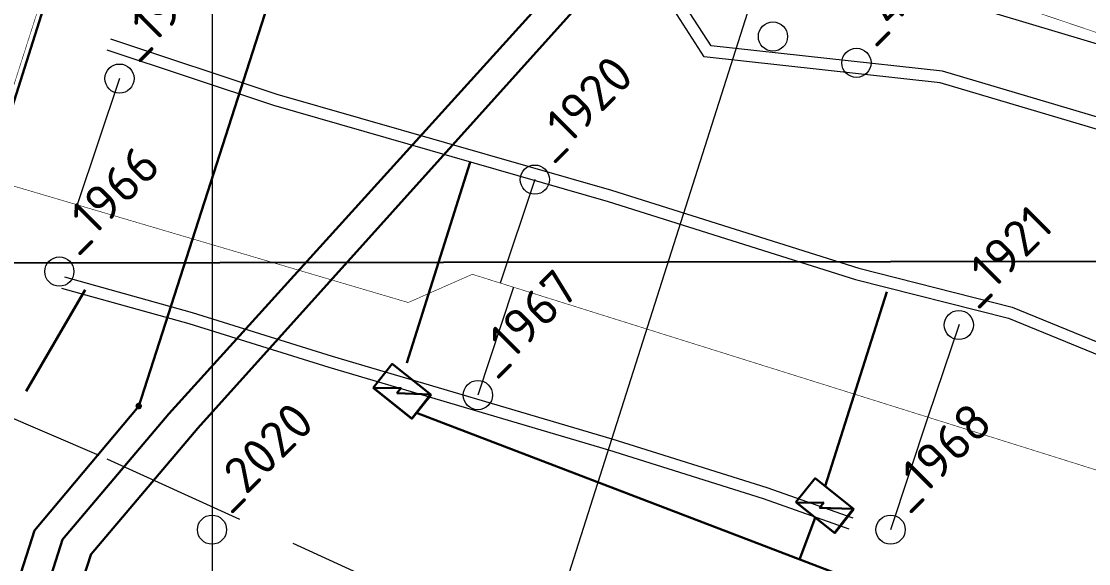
# Model space of a CAD drawing. Header units: millimetres. Extents: x 519 to 9564855, y -810 to 5021775.
# Drawn here: x 9534934.7 to 9535300.4, y 4998088.4 to 4998274.1 of the extents above; entities that cross this region are included whole.
import ezdxf

# ---------------------------------------------------------------- set-up
doc = ezdxf.new("R2010")
doc.units = ezdxf.units.MM
doc.header["$LTSCALE"] = 2
doc.header["$MEASUREMENT"] = 0
doc.header["$PDMODE"] = 2
doc.header["$PDSIZE"] = 5
doc.linetypes.add('92051501$0$GROUND2', pattern=[35, 25, -10])
for name, color, linetype in [('0_ANNOT_Dimensions', 7, 'Continuous'), ('GRID_PULKOVO', 7, 'Continuous'), ('OilColl&Flowlines', 3, 'Continuous'), ('OLD WELLS(dr.bfr2000)', 24, 'Continuous'), ('ROAD_FIELD', 255, '92051501$0$GROUND2'), ('ROAD_GROUND', 9, 'Continuous')]:
    doc.layers.add(name, color=color, linetype=linetype)
for name, color, linetype, lineweight in [('SteamInjInfrastructure', 25, 'Continuous', 100), ('WELLS(drilled after 2000y)', 6, 'Continuous', 40), ('Электро', 1, 'Continuous', 30), ('Электроснаб', 1, 'Continuous', 18), ('Электроснабжене', 1, 'Continuous', 18)]:
    doc.layers.add(name, color=color, linetype=linetype, lineweight=lineweight)
doc.styles.add('92051501$0$STANDARD', font='simplex.shx')
doc.styles.add('Elect', font='isocpeur.ttf')
doc.styles.get("Standard").update_dxf_attribs({"font": 'isocpeur.ttf', "width": 0.5})
doc.linetypes.add('STM_LINE', pattern='A,0.5,-0.2,["S",92051501$0$STANDARD,S=0.1,R=0,X=-0.1,Y=-0.05],-0.05', length=0.75)
doc.linetypes.add('WTR_LINE', pattern='A,0.5,-0.2,["W",92051501$0$STANDARD,S=0.1,R=0,X=-0.1,Y=-0.05],-0.05', length=0.75)
doc.dimstyles.new('ISO-25', dxfattribs={"dimtxt": 15, "dimasz": 10, "dimexe": 5, "dimexo": 5, "dimgap": 5, "dimtad": 1, "dimtxsty": 'Standard', "dimblk": 'OBLIQUE', "dimcen": 50, "dimadec": 0, "dimazin": 0, "dimtfac": 1, "dimtmove": 0, "dimatfit": 3, "dimfxl": 0, "dimarcsym": 0})

# ---------------------------------------------------------------- blocks, each defined once
blk = doc.blocks.new('_Oblique')
at = {"color": 0, "linetype": 'ByBlock', "lineweight": -2}
blk.add_line((-0.5, -0.5), (0.5, 0.5), dxfattribs=at)
blk = doc.blocks.new('*D111')
at = {"layer": '0_ANNOT_Dimensions', "color": 0, "lineweight": -2, "transparency": 16777216}
for p, q in [((9540956.59, 4998203), (9540956.59, 4998205.09)), ((9540956.6, 4998200.09), (9521531.28, 4998171.79)), ((9521531.28, 4998174.7), (9521531.28, 4998176.79))]:
    blk.add_line(p, q, dxfattribs=at)
at = {"layer": 'DEFPOINTS', "color": 0, "linetype": 'ByBlock', "lineweight": 25, "transparency": 16777216}
for p in [(9540956.6, 4998198), (9521531.28, 4998171.79), (9521531.29, 4998169.71)]:
    blk.add_point(p, dxfattribs=at)
at = {"layer": '0_ANNOT_Dimensions', "color": 0, "linetype": 'ByBlock', "lineweight": -2, "transparency": 16777216, "xscale": 10, "yscale": 10, "zscale": 10}
for p, rotation in [((9540956.6, 4998200.09), 0.08345723362022996), ((9521531.28, 4998171.79), 180.0834572336203)]:
    blk.add_blockref('_Oblique', p, dxfattribs=dict(at, rotation=rotation))
at = {"layer": '0_ANNOT_Dimensions', "color": 0, "linetype": 'ByBlock', "lineweight": 25, "transparency": 16777216, "insert": (9531243.92, 4998199.94), "char_height": 15, "attachment_point": 5, "rotation": 0.0835, "bg_fill": 3, "box_fill_scale": 1.25, "bg_fill_color": 256, "bg_fill_true_color": 13158600, "bg_fill_transparency": 0}
blk.add_mtext('19425,33', dxfattribs=at)

msp = doc.modelspace()

# ---------------------------------------------------------------- linework, layer by layer
at = {"color": 5, "linetype": 'WTR_LINE', "lineweight": 0, "ltscale": 20, "const_width": 0.2}
for points in [[(9534791.76, 4997487.95), (9534850.13, 4997679.24), (9534879.32, 4997774.88), (9534883.39, 4997788.21), (9534826.39994, 4997924.52921), (9534826.39994, 4997924.52921), (9534826.39994, 4997924.52921), (9534850.45, 4997998.23), (9534879.8, 4998093.85), (9534911.67, 4998188.63), (9534942.23, 4998283.85), (9534970.03, 4998379.61)], [(9534970.03, 4998379.61), (9535160.17, 4998317.49), (9535255.24, 4998286.43), (9535350.01, 4998254.42), (9535444.62, 4998221.88), (9535541.28, 4998196.76), (9535636.81, 4998167.18), (9535732.33, 4998137.6), (9535827.86, 4998108.02), (9535923.38, 4998078.44), (9536018.91, 4998048.86), (9536114.43, 4998019.28), (9536209.96, 4997989.71), (9536305.48, 4997960.13), (9536401.01, 4997930.55), (9536496.9, 4997902.16), (9536592.06, 4997871.39), (9536687.59, 4997841.81), (9536783.11, 4997812.23), (9536878.64, 4997782.65), (9536974.16, 4997753.07), (9537050.97, 4997729.29)]]:
    msp.add_lwpolyline(points, dxfattribs=at)
at = {"layer": 'GRID_PULKOVO', "lineweight": 0}
msp.add_line((9535000, 5010000), (9535000, 4997493.94022), dxfattribs=at)
at = {"layer": 'OilColl&Flowlines', "lineweight": 0}
msp.add_lwpolyline([(9535245.31734, 4998138.52041), (9535232.5, 4998100)], dxfattribs=at)
at = {"layer": 'OLD WELLS(dr.bfr2000)', "lineweight": 0}
for centre in [(9535192.2, 4998268.9), (9535220.8, 4998259.9), (9534968.3, 4998254.5), (9535110.6, 4998219.9), (9534947.7, 4998188.4), (9535255.9, 4998170.1), (9535091.1, 4998146.1), (9535000, 4998100), (9535232.5, 4998100)]:
    msp.add_circle(centre, 5, dxfattribs=at)
at = {"layer": 'ROAD_FIELD', "lineweight": 0}
msp.add_lwpolyline([(9535085.28679, 4998070.36403), (9535085.28679, 4998070.36403), (9535073.28127, 4998074.52751), (9534961.38554, 4998125.36823), (9534903.46361, 4998150.17613), (9534875.19221, 4998162.58008), (9534824.85524, 4998177.05136), (9534783.97942, 4998180.04147)], dxfattribs=at)
at = {"layer": 'ROAD_GROUND', "lineweight": 0}
for points in [[(9536270.4049, 4997853.6064), (9536236.33154, 4997931.7415), (9536073.2548, 4997975.15986), (9535944.97806, 4998024.40996), (9535839.6564, 4998060.83388), (9535697.84581, 4998098.28512), (9535486.65577, 4998169.83393), (9535389.95508, 4998215.61034), (9535250.26805, 4998257.02704), (9535171.01716, 4998265.7464), (9535157.92973, 4998286.09142), (9535137.37166, 4998293.98172), (9534962.55607, 4998349.49998)], [(9536266.73836, 4997852.00749), (9536233.43675, 4997928.37288), (9536072.01989, 4997971.3493), (9535943.60713, 4998020.65162), (9535838.49041, 4998057.00467), (9535696.69203, 4998094.45268), (9535485.15329, 4998166.11963), (9535388.52236, 4998211.86302), (9535249.47448, 4998253.09022), (9535168.68456, 4998261.9789), (9535155.27403, 4998282.82619), (9535136.0485, 4998290.20506), (9534961.34533, 4998345.68762)], [(9534965.25015, 4998268.13933), (9535022.23141, 4998249.20731), (9535136.90643, 4998216.28738), (9535221.59185, 4998189.55585), (9535274.19444, 4998176.25153), (9535329.78541, 4998153.46984), (9535439.92144, 4998121.15103), (9535503.44607, 4998098.30142), (9535556.51333, 4998088.95981)], [(9534963.98895, 4998264.34336), (9535021.04845, 4998245.38535), (9535135.75235, 4998212.45713), (9535220.4985, 4998185.70643), (9535272.93939, 4998172.443), (9535328.46032, 4998149.69002), (9535438.68026, 4998117.34659), (9535502.41488, 4998094.42144), (9535555.81985, 4998085.02038)], [(9534949.49197, 4998186.56448), (9534993.21349, 4998174.41988), (9535041.13469, 4998159.43758), (9535137.02395, 4998131.14645), (9535190.11085, 4998114.45512), (9535219.52604, 4998104.06727)], [(9534948.42141, 4998182.7104), (9534992.08112, 4998170.58297), (9535039.97186, 4998155.6102), (9535135.82419, 4998127.33062), (9535188.84461, 4998110.66019), (9535218.19408, 4998100.29555)]]:
    msp.add_lwpolyline(points, dxfattribs=at)
at = {"layer": 'SteamInjInfrastructure', "color": 6, "linetype": 'STM_LINE', "lineweight": 0, "ltscale": 15}
for p, q in [((9534928.58961, 4997477.26077, 0), (9535556.65607, 4999447.45705, 0)), ((9534960.2049, 4998369.20912, 0), (9535717.71561, 4998142.23645, 0))]:
    msp.add_line(p, q, dxfattribs=at)
at = {"layer": 'WELLS(drilled after 2000y)', "color": 3, "linetype": 'ByBlock', "lineweight": 0, "ltscale": 50, "const_width": 0.2}
for points in [[(9537409.84524, 4998630.24042), (9537247.95011, 4998125.57225), (9537254.36749, 4998013.75625), (9537224.09157, 4997923.70977), (9537222.9636, 4997853.71886), (9537134.38177, 4997535.83011), (9536796.64862, 4997648.4015), (9536752.37299, 4997640.35981), (9536548.72509, 4997706.11339), (9536536.70349, 4997733.5994), (9535089.19293, 4998187.47405), (9535089.19293, 4998187.47405), (9535089.19293, 4998187.47405)], [(9535089.19293, 4998187.47405), (9535067.22991, 4998177.79802), (9534929.27006, 4998218.50678)]]:
    msp.add_lwpolyline(points, dxfattribs=at)
at = {"layer": 'Электро'}
for p, q in [((9534710.65241, 4997550.25366, 0), (9535164.36449, 4998977.03083, 0)), ((9534985.25905, 4998139.70728, 0), (9535466.43107, 4998671.17871, -24.49033)), ((9534995.14723, 4998134.77026, 0), (9535476.63763, 4998669.76363, -26.51927)), ((9534974.64888, 4998141.63018, -0.00006), (9535095.03657, 4998515.98098, -0.00006)), ((9535066.76591, 4998157.16485, 0), (9535088.45379, 4998225.89822, 0)), ((9534936.36732, 4998147.44029, 0), (9534956.4847, 4998182.1471, 0)), ((9535210.09518, 4998114.87415, 0), (9535231.2029, 4998181.47215, 0)), ((9535061.75471, 4998156.85259, 0), (9535055.16263, 4998148.5868, 0)), ((9535075.0837, 4998146.22254, 0), (9535061.75471, 4998156.85259, 0)), ((9535055.16263, 4998148.5868, 0), (9535068.49162, 4998137.95675, 0)), ((9535055.50118, 4998148.44196, 0), (9535064.77226, 4998148.55792, 0)), ((9535068.47613, 4998138.09426, 0), (9535055.50118, 4998148.44196, 0)), ((9535064.77226, 4998148.55792, 0), (9535063.29125, 4998146.70089, 0)), ((9535063.29125, 4998146.70089, 0), (9535074.87912, 4998146.34364, 0)), ((9535074.87912, 4998146.34364, 0), (9535068.47613, 4998138.09426, 0)), ((9535068.49162, 4998137.95675, 0), (9535075.0837, 4998146.22254, 0)), ((9534974.87272, 4998142.346, 0), (9534939.21684, 4998099.70884, 0)), ((9534985.25905, 4998139.70728, 0), (9534948.76251, 4998096.59264, 0)), ((9535480.54786, 4997983.18762, 0), (9535070.10881, 4998139.98454, 0)), ((9534995.14723, 4998134.77026, 0), (9534958.60097, 4998091.60237, 0)), ((9535206.61513, 4998117.64954, 0), (9535200.02305, 4998109.38375, 0)), ((9535219.94412, 4998107.0195, 0), (9535206.61513, 4998117.64954, 0)), ((9535200.02305, 4998109.38375, 0), (9535213.35204, 4998098.7537, 0)), ((9535200.3616, 4998109.23892, 0), (9535209.63268, 4998109.35487, 0)), ((9535213.33655, 4998098.89122, 0), (9535200.3616, 4998109.23892, 0)), ((9535209.63268, 4998109.35487, 0), (9535208.15167, 4998107.49784, 0)), ((9535208.15167, 4998107.49784, 0), (9535219.73954, 4998107.14059, 0)), ((9535219.73954, 4998107.14059, 0), (9535213.33655, 4998098.89122, 0)), ((9535213.35204, 4998098.7537, 0), (9535219.94412, 4998107.0195, 0)), ((9535206.68755, 4998104.06873, 0), (9535201.24281, 4998089.8283)), ((9534769.05831, 4997570.59342, -0.00006), (9534939.21684, 4998099.70884, 0)), ((9534780.55657, 4997570.98498, 0), (9534948.76251, 4998096.59264, 0)), ((9534790.19057, 4997568.04898, -0.00006), (9534958.58911, 4998091.69164, -0.00006))]:
    msp.add_line(p, q, dxfattribs=at)
at = {"layer": 'Электро', "ltscale": 25}
for start, end in [(162.0000001, 342.0000001), (342.0000001, 162.0000001)]:
    msp.add_arc((9534974.87272, 4998142.346, 0), 0.75, start, end, dxfattribs=at)
at = {"layer": 'Электроснаб', "color": 1, "linetype": 'ByBlock', "lineweight": 0}
for p, q in [((9534710.65241, 4997550.25366, 0), (9535164.36449, 4998977.03083, 0)), ((9534985.25905, 4998139.70728, 0), (9535466.43107, 4998671.17871, -24.49033)), ((9534995.14723, 4998134.77026, 0), (9535476.63763, 4998669.76363, -26.51927)), ((9534974.64888, 4998141.63018, -0.00006), (9535095.03657, 4998515.98098, -0.00006)), ((9534974.87272, 4998142.346, 0), (9534939.21684, 4998099.70884, 0)), ((9534985.25905, 4998139.70728, 0), (9534948.76251, 4998096.59264, 0)), ((9534995.14723, 4998134.77026, 0), (9534958.60097, 4998091.60237, 0)), ((9534769.05831, 4997570.59342, -0.00006), (9534939.21684, 4998099.70884, 0)), ((9534780.55657, 4997570.98498, 0), (9534948.76251, 4998096.59264, 0)), ((9534790.19057, 4997568.04898, -0.00006), (9534958.58911, 4998091.69164, -0.00006))]:
    msp.add_line(p, q, dxfattribs=at)
at = {"layer": 'Электроснаб', "color": 1, "lineweight": 0}
for p, q in [((9535066.76591, 4998157.16485, 0), (9535088.45379, 4998225.89822, 0)), ((9534936.36732, 4998147.44029, 0), (9534956.4847, 4998182.1471, 0)), ((9535210.09518, 4998114.87415, 0), (9535231.2029, 4998181.47215, 0)), ((9535061.75471, 4998156.85259, 0), (9535055.16263, 4998148.5868, 0)), ((9535075.0837, 4998146.22254, 0), (9535061.75471, 4998156.85259, 0)), ((9535055.16263, 4998148.5868, 0), (9535068.49162, 4998137.95675, 0)), ((9535055.50118, 4998148.44196, 0), (9535064.77226, 4998148.55792, 0)), ((9535068.47613, 4998138.09426, 0), (9535055.50118, 4998148.44196, 0)), ((9535064.77226, 4998148.55792, 0), (9535063.29125, 4998146.70089, 0)), ((9535063.29125, 4998146.70089, 0), (9535074.87912, 4998146.34364, 0)), ((9535074.87912, 4998146.34364, 0), (9535068.47613, 4998138.09426, 0)), ((9535068.49162, 4998137.95675, 0), (9535075.0837, 4998146.22254, 0)), ((9535480.54786, 4997983.18762, 0), (9535070.10881, 4998139.98454, 0)), ((9535206.61513, 4998117.64954, 0), (9535200.02305, 4998109.38375, 0)), ((9535219.94412, 4998107.0195, 0), (9535206.61513, 4998117.64954, 0)), ((9535200.02305, 4998109.38375, 0), (9535213.35204, 4998098.7537, 0)), ((9535200.3616, 4998109.23892, 0), (9535209.63268, 4998109.35487, 0)), ((9535213.33655, 4998098.89122, 0), (9535200.3616, 4998109.23892, 0)), ((9535209.63268, 4998109.35487, 0), (9535208.15167, 4998107.49784, 0)), ((9535208.15167, 4998107.49784, 0), (9535219.73954, 4998107.14059, 0)), ((9535219.73954, 4998107.14059, 0), (9535213.33655, 4998098.89122, 0)), ((9535213.35204, 4998098.7537, 0), (9535219.94412, 4998107.0195, 0)), ((9535206.68755, 4998104.06873, 0), (9535201.24281, 4998089.8283))]:
    msp.add_line(p, q, dxfattribs=at)
at = {"layer": 'Электроснаб', "color": 1, "lineweight": 0, "ltscale": 25}
for start, end in [(162.0000001, 342.0000001), (342.0000001, 162.0000001)]:
    msp.add_arc((9534974.87272, 4998142.346, 0), 0.75, start, end, dxfattribs=at)
at = {"layer": 'Электроснабжене', "color": 1, "linetype": 'ByBlock', "lineweight": 0}
for p, q in [((9534710.65241, 4997550.25366, 0), (9535164.36449, 4998977.03083, 0)), ((9534985.25905, 4998139.70728, 0), (9535466.43107, 4998671.17871, -24.49033)), ((9534995.14723, 4998134.77026, 0), (9535476.63763, 4998669.76363, -26.51927)), ((9534974.64888, 4998141.63018, -0.00006), (9535095.03657, 4998515.98098, -0.00006)), ((9534974.87272, 4998142.346, 0), (9534939.21684, 4998099.70884, 0)), ((9534985.25905, 4998139.70728, 0), (9534948.76251, 4998096.59264, 0)), ((9534995.14723, 4998134.77026, 0), (9534958.60097, 4998091.60237, 0)), ((9534769.05831, 4997570.59342, -0.00006), (9534939.21684, 4998099.70884, 0)), ((9534780.55657, 4997570.98498, 0), (9534948.76251, 4998096.59264, 0)), ((9534790.19057, 4997568.04898, -0.00006), (9534958.58911, 4998091.69164, -0.00006))]:
    msp.add_line(p, q, dxfattribs=at)
at = {"layer": 'Электроснабжене', "color": 1, "lineweight": 0}
for p, q in [((9535066.76591, 4998157.16485, 0), (9535088.45379, 4998225.89822, 0)), ((9534936.36732, 4998147.44029, 0), (9534956.4847, 4998182.1471, 0)), ((9535210.09518, 4998114.87415, 0), (9535231.2029, 4998181.47215, 0)), ((9535061.75471, 4998156.85259, 0), (9535055.16263, 4998148.5868, 0)), ((9535075.0837, 4998146.22254, 0), (9535061.75471, 4998156.85259, 0)), ((9535055.16263, 4998148.5868, 0), (9535068.49162, 4998137.95675, 0)), ((9535055.50118, 4998148.44196, 0), (9535064.77226, 4998148.55792, 0)), ((9535068.47613, 4998138.09426, 0), (9535055.50118, 4998148.44196, 0)), ((9535064.77226, 4998148.55792, 0), (9535063.29125, 4998146.70089, 0)), ((9535063.29125, 4998146.70089, 0), (9535074.87912, 4998146.34364, 0)), ((9535074.87912, 4998146.34364, 0), (9535068.47613, 4998138.09426, 0)), ((9535068.49162, 4998137.95675, 0), (9535075.0837, 4998146.22254, 0)), ((9535480.54786, 4997983.18762, 0), (9535070.10881, 4998139.98454, 0)), ((9535206.61513, 4998117.64954, 0), (9535200.02305, 4998109.38375, 0)), ((9535219.94412, 4998107.0195, 0), (9535206.61513, 4998117.64954, 0)), ((9535200.02305, 4998109.38375, 0), (9535213.35204, 4998098.7537, 0)), ((9535200.3616, 4998109.23892, 0), (9535209.63268, 4998109.35487, 0)), ((9535213.33655, 4998098.89122, 0), (9535200.3616, 4998109.23892, 0)), ((9535209.63268, 4998109.35487, 0), (9535208.15167, 4998107.49784, 0)), ((9535208.15167, 4998107.49784, 0), (9535219.73954, 4998107.14059, 0)), ((9535219.73954, 4998107.14059, 0), (9535213.33655, 4998098.89122, 0)), ((9535213.35204, 4998098.7537, 0), (9535219.94412, 4998107.0195, 0)), ((9535206.68755, 4998104.06873, 0), (9535201.24281, 4998089.8283))]:
    msp.add_line(p, q, dxfattribs=at)
at = {"layer": 'Электроснабжене', "color": 1, "lineweight": 0, "ltscale": 25}
for start, end in [(162.0000001, 342.0000001), (342.0000001, 162.0000001)]:
    msp.add_arc((9534974.87272, 4998142.346, 0), 0.75, start, end, dxfattribs=at)

# ---------------------------------------------------------------- texts
at = {"layer": 'OLD WELLS(dr.bfr2000)', "lineweight": 0, "style": 'Elect'}
for s, p in [(' _4563', (9535220.8, 4998259.9)), (' _1919', (9534968.3, 4998254.5)), (' _1920', (9535110.6, 4998219.9)), (' _1966', (9534947.7, 4998188.4)), (' _1921', (9535255.9, 4998170.1)), (' _1967', (9535091.1, 4998146.1)), (' _2020', (9535000, 4998100)), (' _1968', (9535232.5, 4998100))]:
    msp.add_text(s, height=12.5, rotation=44.9999999, dxfattribs=at).set_placement(p)

# ---------------------------------------------------------------- next in the draw order: dimensions: what is measured, and where the dimension line sits
at = {"layer": '0_ANNOT_Dimensions', "linetype": 'ByBlock', "lineweight": 25}
dim = msp.add_aligned_dim(p1=(9540956.6, 4998198), p2=(9521531.287, 4998169.705), distance=-2.08809, dimstyle='ISO-25', override={"dimtfill": 1}, dxfattribs=at)
dim.commit()
dim.dimension.update_dxf_attribs({"geometry": '*D111', "text_midpoint": (9531243.92007, 4998199.94057)})

# ---------------------------------------------------------------- next in the draw order: linework, layer by layer
at = {"layer": 'OilColl&Flowlines', "lineweight": 0}
for points in [[(9534968.3, 4998254.5), (9534953.81154, 4998211.26515)], [(9535110.6, 4998219.9), (9535098.73145, 4998184.4832)], [(9535103.33629, 4998183.03933), (9535091.1, 4998146.1)], [(9535255.96797, 4998170.30284), (9535245.31734, 4998138.52041)]]:
    msp.add_lwpolyline(points, dxfattribs=at)

doc.saveas('drawing.dxf')
